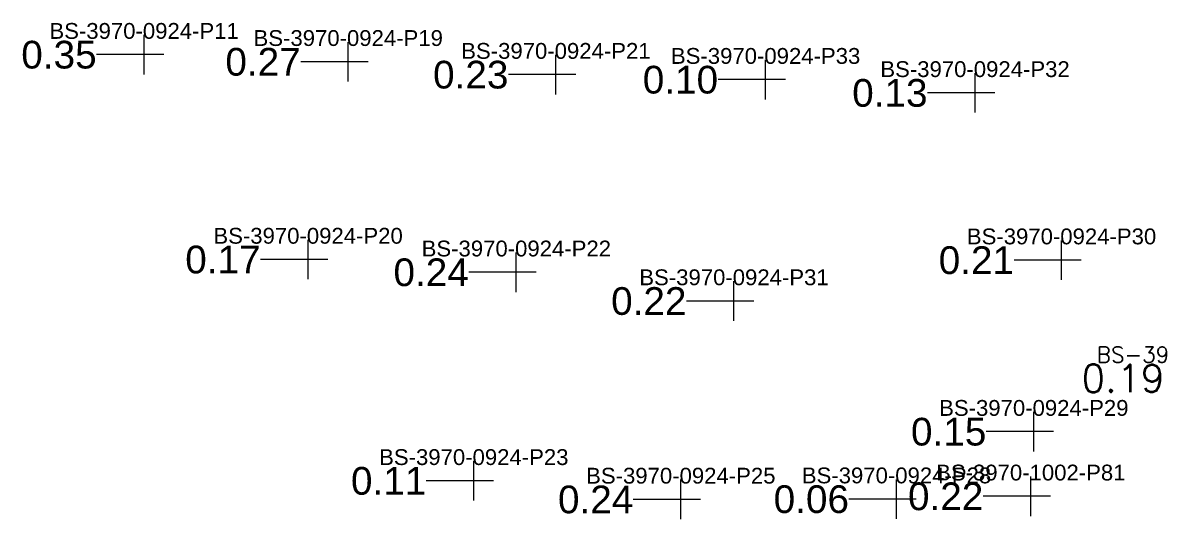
# Model space of a CAD drawing. Header units: inches. Extents: x 469759 to 470079, y 4349683 to 4349873.
# Drawn here: x 469958.33 to 469987.11, y 4349834.21 to 4349846.76 of the extents above; entities that cross this region are included whole.
import ezdxf
from ezdxf.enums import TextEntityAlignment as Align

# ---------------------------------------------------------------- set-up
doc = ezdxf.new("R2010")
doc.units = ezdxf.units.IN
doc.header["$MEASUREMENT"] = 0
for name, color, linetype, lineweight in [('点', 7, 'Continuous', 0), ('线条', 7, 'Continuous', 0), ('钻孔', 7, 'Continuous', 0)]:
    doc.layers.add(name, color=color, linetype=linetype, lineweight=lineweight)
doc.styles.add('3dmine_textStyle_1', font='txt.shx', dxfattribs={"height": 1, "bigfont": 'gbcbig.shx'})
doc.styles.add('3dmine_textStyle_2', font='arial.ttf', dxfattribs={"height": 1})

msp = doc.modelspace()

# ---------------------------------------------------------------- hatches: boundary and pattern name
at = {"layer": '钻孔', "linetype": 'Continuous', "lineweight": 0, "true_color": 0x808080, "extrusion": (0, 1, 0)}
for points in [[(-469962.391, 3960.162), (-469961.391, 3960.162), (-469961.391, 3971.162), (-469962.391, 3971.162)], [(-469967.547, 3960.026), (-469966.547, 3960.026), (-469966.547, 3971.026), (-469967.547, 3971.026)], [(-469972.793, 3960.097), (-469971.793, 3960.097), (-469971.793, 3971.097), (-469972.793, 3971.097)], [(-469978.09, 3960.029), (-469977.09, 3960.029), (-469977.09, 3970.029), (-469978.09, 3970.029)], [(-469983.38, 3959.762), (-469982.38, 3959.762), (-469982.38, 3969.762), (-469983.38, 3969.762)], [(-469966.533, 3960.231), (-469965.533, 3960.231), (-469965.533, 3971.231), (-469966.533, 3971.231)], [(-469985.565, 3959.575), (-469984.565, 3959.575), (-469984.565, 3969.575), (-469985.565, 3969.575)], [(-469971.793, 3960.148), (-469970.793, 3960.148), (-469970.793, 3971.148), (-469971.793, 3971.148)], [(-469977.291, 3960.103), (-469976.291, 3960.103), (-469976.291, 3970.103), (-469977.291, 3970.103)], [(-469984.865, 3959.659), (-469983.865, 3959.659), (-469983.865, 3969.659), (-469984.865, 3969.659)], [(-469970.719, 3960.157), (-469969.719, 3960.157), (-469969.719, 3971.157), (-469970.719, 3971.157)], [(-469984.789, 3960.149), (-469983.789, 3960.149), (-469983.789, 3968.149), (-469984.789, 3968.149)], [(-469975.948, 3960.463), (-469974.948, 3960.463), (-469974.948, 3970.463), (-469975.948, 3970.463)], [(-469981.396, 3959.878), (-469980.396, 3959.878), (-469980.396, 3969.878), (-469981.396, 3969.878)]]:
    msp.add_hatch(color=8, dxfattribs=at).paths.add_polyline_path(points, flags=0)

# ---------------------------------------------------------------- linework, layer by layer
at = {"layer": '点', "color": 138, "linetype": 'Continuous', "lineweight": 0, "true_color": 0x004c4c}
for points, elevation in [([(469961.391, 4349845.457), (469961.391, 4349846.457)], 3971.162), ([(469966.547, 4349845.277), (469966.547, 4349846.277)], 3971.026), ([(469961.891, 4349845.957), (469960.891, 4349845.957)], 3971.162), ([(469967.047, 4349845.777), (469966.047, 4349845.777)], 3971.026), ([(469971.793, 4349844.952), (469971.793, 4349845.952)], 3971.097), ([(469977.09, 4349844.825), (469977.09, 4349845.825)], 3970.029), ([(469972.293, 4349845.452), (469971.293, 4349845.452)], 3971.097), ([(469982.38, 4349844.491), (469982.38, 4349845.491)], 3969.762), ([(469977.59, 4349845.325), (469976.59, 4349845.325)], 3970.029), ([(469982.88, 4349844.991), (469981.88, 4349844.991)], 3969.762), ([(469965.533, 4349840.279), (469965.533, 4349841.279)], 3971.231), ([(469984.565, 4349840.263), (469984.565, 4349841.263)], 3969.575), ([(469966.033, 4349840.779), (469965.033, 4349840.779)], 3971.231), ([(469970.793, 4349839.957), (469970.793, 4349840.957)], 3971.148), ([(469985.065, 4349840.763), (469984.065, 4349840.763)], 3969.575), ([(469971.293, 4349840.457), (469970.293, 4349840.457)], 3971.148), ([(469976.291, 4349839.23), (469976.291, 4349840.23)], 3970.103), ([(469976.791, 4349839.73), (469975.791, 4349839.73)], 3970.103), ([(469983.865, 4349835.928), (469983.865, 4349836.928)], 3969.659), ([(469984.365, 4349836.428), (469983.365, 4349836.428)], 3969.659), ([(469969.719, 4349834.685), (469969.719, 4349835.685)], 3971.157), ([(469970.219, 4349835.185), (469969.219, 4349835.185)], 3971.157), ([(469974.948, 4349834.215), (469974.948, 4349835.215)], 3970.463), ([(469980.396, 4349834.222), (469980.396, 4349835.222)], 3969.878), ([(469983.789, 4349834.294), (469983.789, 4349835.294)], 3968.149), ([(469984.289, 4349834.794), (469983.289, 4349834.794)], 3968.149), ([(469975.448, 4349834.715), (469974.448, 4349834.715)], 3970.463), ([(469980.896, 4349834.722), (469979.896, 4349834.722)], 3969.878)]:
    msp.add_lwpolyline(points, dxfattribs=dict(at, elevation=elevation))
at = {"layer": '线条', "color": 138, "linetype": 'Continuous', "lineweight": 0, "true_color": 0x004c4c}
for points, elevation in [([(469961.391, 4349845.957), (469961.391, 4349845.957), (469961.391, 4349845.957)], 3971.162), ([(469966.547, 4349845.777), (469966.547, 4349845.777), (469966.547, 4349845.777)], 3971.026), ([(469971.793, 4349845.452), (469971.793, 4349845.452), (469971.793, 4349845.452)], 3971.097), ([(469977.09, 4349845.325), (469977.09, 4349845.325), (469977.09, 4349845.325)], 3970.029), ([(469982.38, 4349844.991), (469982.38, 4349844.991), (469982.38, 4349844.991)], 3969.762), ([(469965.533, 4349840.779), (469965.533, 4349840.779), (469965.533, 4349840.779)], 3971.231), ([(469984.565, 4349840.763), (469984.565, 4349840.763), (469984.565, 4349840.763)], 3969.575), ([(469970.793, 4349840.457), (469970.793, 4349840.457), (469970.793, 4349840.457)], 3971.148), ([(469976.291, 4349839.73), (469976.291, 4349839.73), (469976.291, 4349839.73)], 3970.103), ([(469983.865, 4349836.428), (469983.865, 4349836.428), (469983.865, 4349836.428)], 3969.659), ([(469969.719, 4349835.185), (469969.719, 4349835.185), (469969.719, 4349835.185)], 3971.157), ([(469983.789, 4349834.794), (469983.789, 4349834.794), (469983.789, 4349834.794)], 3968.149), ([(469974.948, 4349834.715), (469974.948, 4349834.715), (469974.948, 4349834.715)], 3970.463), ([(469980.396, 4349834.722), (469980.396, 4349834.722), (469980.396, 4349834.722)], 3969.878)]:
    msp.add_lwpolyline(points, dxfattribs=dict(at, elevation=elevation))
at = {"layer": '钻孔', "color": 8, "linetype": 'Continuous', "lineweight": 0, "true_color": 0x808080}
for points, elevation in [([(469961.391, 4349845.957), (469960.191, 4349845.957)], 3971.162), ([(469961.391, 4349845.957), (469960.191, 4349845.957)], 3960.162), ([(469966.547, 4349845.777), (469965.347, 4349845.777)], 3971.026), ([(469966.547, 4349845.777), (469965.347, 4349845.777)], 3960.026), ([(469971.793, 4349845.452), (469970.593, 4349845.452)], 3971.097), ([(469971.793, 4349845.452), (469970.593, 4349845.452)], 3960.097), ([(469977.09, 4349845.325), (469975.89, 4349845.325)], 3970.029), ([(469977.09, 4349845.325), (469975.89, 4349845.325)], 3960.029), ([(469982.38, 4349844.991), (469981.18, 4349844.991)], 3969.762), ([(469982.38, 4349844.991), (469981.18, 4349844.991)], 3959.762), ([(469965.533, 4349840.779), (469964.333, 4349840.779)], 3971.231), ([(469965.533, 4349840.779), (469964.333, 4349840.779)], 3960.231), ([(469984.565, 4349840.763), (469983.365, 4349840.763)], 3969.575), ([(469984.565, 4349840.763), (469983.365, 4349840.763)], 3959.575), ([(469970.793, 4349840.457), (469969.593, 4349840.457)], 3971.148), ([(469970.793, 4349840.457), (469969.593, 4349840.457)], 3960.148), ([(469976.291, 4349839.73), (469975.091, 4349839.73)], 3970.103), ([(469976.291, 4349839.73), (469975.091, 4349839.73)], 3960.103), ([(469983.865, 4349836.428), (469982.665, 4349836.428)], 3969.659), ([(469983.865, 4349836.428), (469982.665, 4349836.428)], 3959.659), ([(469969.719, 4349835.185), (469968.519, 4349835.185)], 3971.157), ([(469969.719, 4349835.185), (469968.519, 4349835.185)], 3960.157), ([(469983.789, 4349834.794), (469982.589, 4349834.794)], 3968.149), ([(469983.789, 4349834.794), (469982.589, 4349834.794)], 3960.149), ([(469974.948, 4349834.715), (469973.748, 4349834.715)], 3970.463), ([(469974.948, 4349834.715), (469973.748, 4349834.715)], 3960.463), ([(469980.396, 4349834.722), (469979.196, 4349834.722)], 3969.878), ([(469980.396, 4349834.722), (469979.196, 4349834.722)], 3959.878)]:
    msp.add_lwpolyline(points, dxfattribs=dict(at, elevation=elevation))

# ---------------------------------------------------------------- texts
at = {"layer": '钻孔', "color": 138, "linetype": 'Continuous', "lineweight": 0, "true_color": 0x004c4c}
for s, style, p in [('BS-3970-0924-P11', '3dmine_textStyle_2', (469961.391, 4349846.357, 3971.162)), ('BS-3970-0924-P19', '3dmine_textStyle_2', (469966.547, 4349846.177, 3971.026)), ('BS-3970-0924-P21', '3dmine_textStyle_2', (469971.793, 4349845.852, 3971.097)), ('BS-3970-0924-P33', '3dmine_textStyle_2', (469977.09, 4349845.725, 3970.029)), ('BS-3970-0924-P32', '3dmine_textStyle_2', (469982.38, 4349845.391, 3969.762)), ('BS-3970-0924-P20', '3dmine_textStyle_2', (469965.533, 4349841.179, 3971.231)), ('BS-3970-0924-P30', '3dmine_textStyle_2', (469984.565, 4349841.163, 3969.575)), ('BS-3970-0924-P22', '3dmine_textStyle_2', (469970.793, 4349840.857, 3971.148)), ('BS-3970-0924-P31', '3dmine_textStyle_2', (469976.291, 4349840.13, 3970.103)), ('BS-3970-1002-P69', '3dmine_textStyle_1', (469988.368, 4349838.175, 3967.354)), ('BS-3970-0924-P29', '3dmine_textStyle_2', (469983.865, 4349836.828, 3969.659)), ('BS-3970-0924-P23', '3dmine_textStyle_2', (469969.719, 4349835.585, 3971.157)), ('BS-3970-1002-P81', '3dmine_textStyle_2', (469983.789, 4349835.194, 3968.149)), ('BS-3970-0924-P25', '3dmine_textStyle_2', (469974.948, 4349835.115, 3970.463)), ('BS-3970-0924-P28', '3dmine_textStyle_2', (469980.396, 4349835.122, 3969.878))]:
    msp.add_text(s, height=0.4, dxfattribs=dict(at, style=style)).set_placement(p, align=Align.CENTER)
at = {"layer": '钻孔', "color": 8, "linetype": 'Continuous', "lineweight": 0, "true_color": 0x808080}
for s, style, p in [('0.35', '3dmine_textStyle_2', (469960.191, 4349845.957, 3965.662)), ('0.27', '3dmine_textStyle_2', (469965.347, 4349845.777, 3965.526)), ('0.23', '3dmine_textStyle_2', (469970.593, 4349845.452, 3965.597)), ('0.10', '3dmine_textStyle_2', (469975.89, 4349845.325, 3965.029)), ('0.13', '3dmine_textStyle_2', (469981.18, 4349844.991, 3964.762)), ('0.17', '3dmine_textStyle_2', (469964.333, 4349840.779, 3965.731)), ('0.21', '3dmine_textStyle_2', (469983.365, 4349840.763, 3964.575)), ('0.24', '3dmine_textStyle_2', (469969.593, 4349840.457, 3965.648)), ('0.22', '3dmine_textStyle_2', (469975.091, 4349839.73, 3965.103)), ('0.19', '3dmine_textStyle_1', (469987.168, 4349837.775, 3963.854)), ('0.15', '3dmine_textStyle_2', (469982.665, 4349836.428, 3964.659)), ('0.11', '3dmine_textStyle_2', (469968.519, 4349835.185, 3965.657)), ('0.24', '3dmine_textStyle_2', (469973.748, 4349834.715, 3965.463)), ('0.06', '3dmine_textStyle_2', (469979.196, 4349834.722, 3964.878)), ('0.22', '3dmine_textStyle_2', (469982.589, 4349834.794, 3964.149))]:
    msp.add_text(s, height=0.7, dxfattribs=dict(at, style=style)).set_placement(p, align=Align.MIDDLE_RIGHT)

doc.saveas('drawing.dxf')
